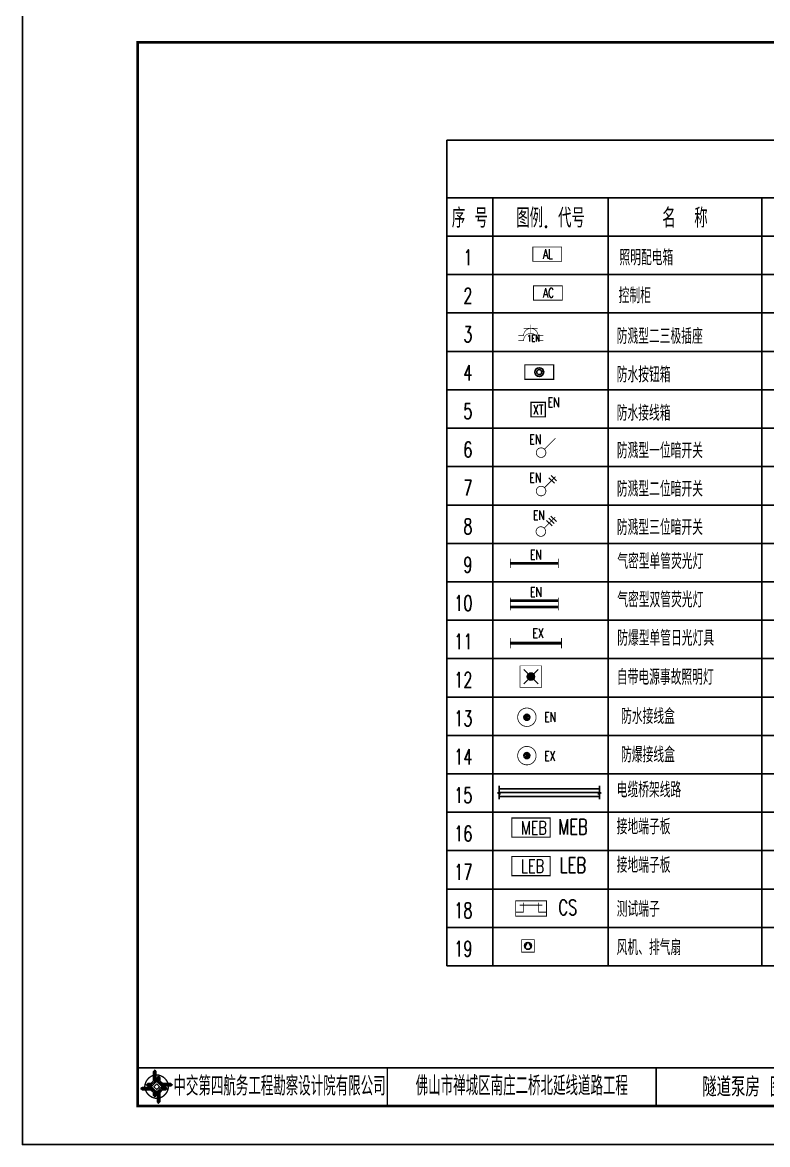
# Model space of a CAD drawing. Header units: millimetres. Extents: x 210068 to 672068, y -299976 to -107099.
# Drawn here: x 252068 to 271466, y -294192 to -264974 of the extents above; entities that cross this region are included whole.
import ezdxf
from ezdxf.enums import TextEntityAlignment as Align

# ---------------------------------------------------------------- set-up
doc = ezdxf.new("R2010")
doc.units = ezdxf.units.MM
doc.header["$LTSCALE"] = 1000
doc.header["$MEASUREMENT"] = 0
for name, color, linetype in [('BPM', 4, 'Continuous'), ('E-BUSB', 150, 'Continuous'), ('E-EQUP-LIST-PLAN', 3, 'Continuous'), ('E-TEXT-PLAN', 7, 'Continuous'), ('E-TEXT-PLAN-DER', 7, 'Continuous'), ('FL', 7, 'Continuous'), ('PMSBB', 7, 'Continuous'), ('T-EQUP-LIST-PLAN', 3, 'Continuous'), ('图框', 7, 'Continuous'), ('电气', 1, 'Continuous')]:
    doc.layers.add(name, color=color, linetype=linetype)
doc.styles.add('IDQSTYLE', font='simplex1.shx', dxfattribs={"width": 0.7, "bigfont": 'hztxt.shx'})
doc.styles.get("Standard").update_dxf_attribs({"font": 'simplex1.shx', "width": 0.7, "bigfont": 'HZTXT.shx'})

# ---------------------------------------------------------------- blocks, each defined once
blk = doc.blocks.new('*X15')
at = {"color": 0, "linetype": 'Continuous'}
for p, q in [((345.94, 231.39), (346.86, 232.3)), ((346, 231.87), (346.37, 232.24)), ((346.07, 231.09), (347.15, 232.18)), ((346.28, 230.88), (347.36, 231.96)), ((346.59, 230.77), (347.48, 231.65)), ((347.14, 230.89), (347.35, 231.11))]:
    blk.add_line(p, q, dxfattribs=at)
blk = doc.blocks.new('HC000448')
at = {"color": 0, "linetype": 'Continuous', "const_width": 0.2}
blk.add_lwpolyline([(-2.38, 0, 1), (2.42, 0, 1)], format="xyb", close=True, dxfattribs=at)
at = {"color": 0, "linetype": 'Continuous'}
blk.add_circle((0, 0), 0.78, dxfattribs=at)
blk.add_blockref('*X15', (-346.71, -231.54), dxfattribs=at)
at = {"layer": 'E-TEXT-PLAN-DER', "color": 0, "style": 'IDQSTYLE', "width": 0.7}
blk.add_attdef('PSFHATT', (4.42, -2.4), '', height=2.5, dxfattribs=at)
blk = doc.blocks.new('HC001530')
at = {"color": 0, "linetype": 'Continuous', "const_width": 0.3}
blk.add_lwpolyline([(5, 2.5), (-5, 2.5), (-5, -2.5), (5, -2.5)], close=True, dxfattribs=at)
at = {"color": 0, "style": 'IDQSTYLE', "width": 0.7}
blk.add_attdef('AP', (-1.54, -1.25), '', height=2.5, dxfattribs=at)
at = {"layer": 'E-TEXT-PLAN-DER', "color": 0, "style": 'IDQSTYLE', "width": 0.7}
blk.add_attdef('PSFHATT', (7, -2.5), '', height=2.5, dxfattribs=at)
blk = doc.blocks.new('1633')
at = {"layer": 'FL', "color": 11, "linetype": 'Continuous', "const_width": 0.3}
blk.add_lwpolyline([(2.5, -5), (2.5, 5), (-2.5, 5), (-2.5, -5)], close=True, dxfattribs=at)
for points in [[(1.96, 2.5), (-1.19, 2.5), (-1.19, 5)], [(1.12, 0), (1.12, 3.71)], [(1.12, 0), (1.12, -3.71)], [(1.96, -2.5), (-1.19, -2.5), (-1.19, -5)]]:
    blk.add_lwpolyline(points, dxfattribs=at)
blk = doc.blocks.new('HC001538')
at = {"color": 0, "linetype": 'Continuous', "const_width": 0.3}
blk.add_lwpolyline([(5, 2.5), (-5, 2.5), (-5, -2.5), (5, -2.5)], close=True, dxfattribs=at)
at = {"color": 0, "style": 'IDQSTYLE', "width": 0.7}
blk.add_attdef('AXT', (-2.25, -1.25), '', height=2.5, dxfattribs=at)
at = {"layer": 'E-TEXT-PLAN-DER', "color": 0, "style": 'IDQSTYLE', "width": 0.7}
blk.add_attdef('PSFHATT', (7, -2.5), '', height=2.5, dxfattribs=at)
blk = doc.blocks.new('tb')
at = {"lineweight": -3}
h = blk.add_hatch(color=256, dxfattribs=at)
h.paths.add_polyline_path([(-1.23, -0.13), (-3.78, -0.14), (-4.14, -0.41), (-1.4, -0.44), (-0.56, -1.24), (-0.54, -2.62), (-0.27, -2.2), (-0.26, -1.06)])
h.paths.add_polyline_path([(0.13, -1.08), (0.14, -3.86), (0.41, -4.26), (0.44, -1.24), (1.25, -0.43), (2.66, -0.43), (2.26, -0.16), (1.07, -0.15)])
h.paths.add_polyline_path([(1.08, 0.3), (3.62, 0.3), (4.02, 0.56), (1.25, 0.57), (0.43, 1.39), (0.43, 2.8), (0.16, 2.41), (0.15, 1.24)])
h.paths.add_polyline_path([(-0.28, 1.21), (-0.28, 3.99), (-0.56, 4.39), (-0.57, 1.41), (-1.38, 0.6), (-2.74, 0.56), (-2.33, 0.3), (-1.2, 0.29)])
for p, q in [((-0.56, 4.39), (-0.57, 1.41)), ((-1.38, 0.6), (-2.74, 0.56)), ((-0.57, 1.41), (-1.38, 0.6)), ((0.43, 2.8), (0.43, 1.39)), ((0.43, 1.39), (1.25, 0.57)), ((1.25, 0.57), (4.02, 0.56)), ((-4.14, -0.41), (-1.4, -0.44)), ((-1.4, -0.44), (-0.56, -1.24)), ((-0.56, -1.24), (-0.54, -2.62)), ((0.41, -4.26), (0.44, -1.24)), ((0.44, -1.24), (1.25, -0.43)), ((1.25, -0.43), (2.66, -0.43))]:
    blk.add_line(p, q, dxfattribs=at)
at = {"lineweight": -3, "const_width": 0.35, "flags": 128}
for points in [[(-0.9, 3.02, 0.324167), (-3.16, -0.14)], [(2.88, 0.92, 0.324403), (-0.24, 3.15)], [(0.75, -2.86, 0.325418), (3.02, 0.26)], [(-2.98, -0.76, 0.322976), (0.14, -2.98)]]:
    blk.add_lwpolyline(points, format="xyb", dxfattribs=at)
at = {"lineweight": -3, "flags": 128}
for points in [[(-0.9, 3.99), (-0.9, 1.58), (-1.53, 0.91), (-2.34, 0.91), (-2.74, 0.56), (-2.33, 0.3), (-1.2, 0.29), (-0.28, 1.21), (-0.28, 3.99), (-0.56, 4.39)], [(-0.04, 0.77), (0.68, 0.04), (-0.04, -0.69), (-0.77, 0.05)], [(3.62, 0.92), (1.43, 0.92), (0.77, 1.54), (0.77, 2.38), (0.43, 2.8), (0.16, 2.41), (0.15, 1.24), (1.08, 0.3), (3.62, 0.3), (4.02, 0.56)], [(-3.73, -0.76), (-1.54, -0.76), (-0.89, -1.39), (-0.89, -2.21), (-0.54, -2.62), (-0.27, -2.2), (-0.26, -1.06), (-1.23, -0.13), (-3.78, -0.14), (-4.14, -0.41)], [(0.75, -3.85), (0.75, -1.43), (1.4, -0.78), (2.26, -0.78), (2.66, -0.43), (2.26, -0.16), (1.07, -0.15), (0.13, -1.08), (0.14, -3.86), (0.41, -4.26)]]:
    blk.add_lwpolyline(points, close=True, dxfattribs=at)
blk = doc.blocks.new('series')
at = {"width": 0.75}
for tag, height, p in [('页码', 4, (-35, -19)), ('图名', 5, (-220, -282)), ('图号', 5, (-20, -282))]:
    blk.add_attdef(tag, text='', height=height, dxfattribs=at).set_placement(p, align=Align.MIDDLE_CENTER)
blk = doc.blocks.new('D009')
at = {"layer": 'E-TEXT-PLAN', "color": 4, "linetype": 'Continuous'}
for points, const_width in [([(-6.67, 0), (6.67, 0)], 0.747), ([(-6.67, 1.33), (-6.67, -1.33)], 0.213), ([(6.67, 1.33), (6.67, -1.33)], 0.213)]:
    blk.add_lwpolyline(points, dxfattribs=dict(at, const_width=const_width))
at = {"layer": 'E-TEXT-PLAN', "color": 4, "linetype": 'Continuous', "style": 'IDQSTYLE', "width": 0.7}
blk.add_attdef('EX', (-0.97, 1.33), '', height=2.5, dxfattribs=at)
blk = doc.blocks.new('D003')
at = {"layer": 'E-TEXT-PLAN', "color": 4}
for points, const_width in [([(6.25, 0.83), (-6.25, 0.83)], 0.7), ([(-6.25, 1.65), (-6.25, -1.65)], 0.2), ([(6.25, 1.65), (6.25, -1.65)], 0.2), ([(6.25, -0.83), (-6.25, -0.83)], 0.7)]:
    blk.add_lwpolyline(points, dxfattribs=dict(at, const_width=const_width))
at = {"layer": 'E-TEXT-PLAN', "color": 4, "linetype": 'Continuous', "style": 'IDQSTYLE', "width": 0.7}
blk.add_attdef('EN', (-0.81, 1.88), '', height=2.5, dxfattribs=at)
blk = doc.blocks.new('C006')
at = {"layer": 'E-TEXT-PLAN', "color": 4, "linetype": 'Continuous', "const_width": 0.3}
for points in [[(0, -4.44), (0, 0)], [(3.63, -1.87), (-3.63, -1.87)]]:
    blk.add_lwpolyline(points, dxfattribs=at)
for points in [[(6.47, -5.62), (3.75, -5.62, 0.198912), (2.65, -2.97, 0.198912), (0, -1.87, 0.198912), (-2.65, -2.97, 0.198912), (-3.75, -5.62), (-6.47, -5.62)], [(6.47, -8.19), (3.75, -8.19, 0.198912), (2.65, -5.54, 0.198912), (0, -4.44, 0.198912), (-2.65, -5.54, 0.198912), (-3.75, -8.19), (-6.47, -8.19)]]:
    blk.add_lwpolyline(points, format="xyb", dxfattribs=at)
at = {"layer": 'E-TEXT-PLAN', "color": 4, "linetype": 'Continuous', "style": 'IDQSTYLE', "width": 0.7}
blk.add_attdef('1C', (-1.77, -8.75), '', height=3.5, dxfattribs=at)
blk = doc.blocks.new('D002')
at = {"layer": 'E-TEXT-PLAN', "color": 4, "linetype": 'Continuous'}
for points, const_width in [([(-6.25, 0), (6.25, 0)], 0.7), ([(-6.25, 1.25), (-6.25, -1.25)], 0.2), ([(6.25, 1.25), (6.25, -1.25)], 0.2)]:
    blk.add_lwpolyline(points, dxfattribs=dict(at, const_width=const_width))
blk = doc.blocks.new('N001')
at = {"layer": 'E-TEXT-PLAN', "color": 4}
for p, q in [((-0.29, 1.22), (-1.2, -0.36)), ((0.29, 1.22), (1.2, -0.36))]:
    blk.add_line(p, q, dxfattribs=at)
at = {"layer": 'E-TEXT-PLAN', "color": 4, "const_width": 0.3}
blk.add_lwpolyline([(-2.34, 2.34), (2.34, 2.34), (2.34, -2.34), (-2.34, -2.34)], close=True, dxfattribs=at)
at = {"layer": 'E-TEXT-PLAN', "color": 4}
blk.add_circle((0, 0), 1.26, dxfattribs=at)
blk = doc.blocks.new('*X13')
at = {"color": 0, "linetype": 'Continuous'}
for p, q in [((279.61, 223.04), (280.95, 224.38)), ((279.62, 223.34), (280.65, 224.37)), ((279.65, 222.8), (281.19, 224.34)), ((279.73, 222.59), (281.39, 224.26)), ((279.79, 223.79), (280.2, 224.2)), ((279.83, 222.42), (281.57, 224.16)), ((279.96, 222.26), (281.73, 224.03)), ((280.11, 222.13), (281.86, 223.88)), ((280.29, 222.02), (281.97, 223.7)), ((280.49, 221.94), (282.05, 223.5)), ((280.72, 221.89), (282.1, 223.27)), ((281.01, 221.89), (282.1, 222.98)), ((281.41, 222.01), (281.98, 222.58))]:
    blk.add_line(p, q, dxfattribs=at)
blk = doc.blocks.new('HC000072')
at = {"color": 0, "linetype": 'Continuous'}
for p, q in [((-2.5, 2.5), (-0.88, 0.88)), ((2.5, 2.5), (0.88, 0.88)), ((-0.88, -0.88), (-2.5, -2.5)), ((0.88, -0.88), (2.5, -2.5))]:
    blk.add_line(p, q, dxfattribs=at)
at = {"color": 0, "linetype": 'Continuous', "const_width": 0.2}
blk.add_lwpolyline([(-3.75, 3.75), (3.75, 3.75), (3.75, -3.75), (-3.75, -3.75)], close=True, dxfattribs=at)
at = {"color": 0, "linetype": 'Continuous'}
for start, end in [(135, 180), (180, 225), (90, 135), (45, 90), (0, 45), (315, 0), (225, 270), (270, 315)]:
    blk.add_arc((0, 0), 1.25, start, end, dxfattribs=at)
blk.add_blockref('*X13', (-280.86, -223.13), dxfattribs=at)
at = {"layer": 'E-TEXT-PLAN-DER', "color": 0, "style": 'IDQSTYLE', "width": 0.7}
blk.add_attdef('PSFHATT', (5.75, -3.75), '', height=2.5, dxfattribs=at)
blk = doc.blocks.new('P021')
at = {"layer": 'E-TEXT-PLAN', "color": 4, "const_width": 0.3}
blk.add_lwpolyline([(3.75, 1.875), (-3.75, 1.875), (-3.75, -1.875), (3.75, -1.875)], close=True, dxfattribs=at)
at = {"layer": 'E-TEXT-PLAN', "color": 4}
for radius in [1.148, 0.648]:
    blk.add_circle((0, 0), radius, dxfattribs=at)
blk = doc.blocks.new('P030')
at = {"layer": 'E-TEXT-PLAN', "color": 4, "const_width": 0.3}
blk.add_lwpolyline([(-1.87, 1.87), (1.87, 1.87), (1.87, -1.87), (-1.87, -1.87)], close=True, dxfattribs=at)
at = {"layer": 'E-TEXT-PLAN', "color": 4, "style": 'IDQSTYLE', "width": 0.7}
blk.add_text('EN', height=2.5, dxfattribs=at).set_placement((4.01, 1.92), align=Align.MIDDLE)
blk.add_attdef('XT', text='', height=2.5, dxfattribs=at).set_placement((0, 0), align=Align.MIDDLE)

msp = doc.modelspace()

# ---------------------------------------------------------------- linework, layer by layer
msp.add_lwpolyline([(294068.5, -294191.9), (294068.5, -264491.9), (252068.5, -264491.9), (252068.5, -294191.9)], close=True)
for points, const_width in [([(293068.5, -265491.9), (255068.5, -265491.9), (255068.5, -293191.9), (293068.5, -293191.9), (293068.5, -265491.9)], 70), ([(255068.5, -292191.9), (293068.5, -292191.9)], 40)]:
    msp.add_lwpolyline(points, dxfattribs=dict(const_width=const_width))
at = {"layer": 'E-BUSB'}
for p, q in [((264476.6, -284855.6), (264476.6, -285030.8)), ((267091.2, -284855.6), (267091.2, -285030.8)), ((264432, -285030.8), (264517.9, -285063.5)), ((264476.6, -285030.8), (264432, -285030.8)), ((264476.6, -284927), (267091.2, -284927)), ((264517.9, -285063.5), (264476.6, -285063.5)), ((264476.6, -285063.5), (264476.6, -285197.6)), ((264476.6, -285127), (267091.2, -285127)), ((267135.8, -285030.8), (267049.8, -285063.5)), ((267049.8, -285063.5), (267091.2, -285063.5)), ((267091.2, -285030.8), (267135.8, -285030.8)), ((267091.2, -285063.5), (267091.2, -285197.6))]:
    msp.add_line(p, q, dxfattribs=at)
at = {"layer": 'E-BUSB', "color": 1}
msp.add_line((264476.6, -285026.4), (267091.2, -285026.4), dxfattribs=at)
at = {"layer": 'E-TEXT-PLAN', "color": 4}
for p, q in [((265917.6, -276970.3), (265776.2, -276828.9)), ((265974.2, -276913.7), (265832.8, -276772.3)), ((265968.4, -277967.9), (265827, -277826.5)), ((265855.2, -278081), (265713.8, -277939.6)), ((265911.8, -278024.4), (265770.4, -277883))]:
    msp.add_line(p, q, dxfattribs=at)
at = {"layer": 'E-TEXT-PLAN', "color": 4, "const_width": 20}
for points in [[(265658.8, -276087.7), (265945.4, -275801.1)], [(265658.8, -277087.7), (265945.4, -276801.1)], [(265652.9, -278141.9), (265939.5, -277855.3)]]:
    msp.add_lwpolyline(points, dxfattribs=at)
for points in [[(265482, -276264.5, 0.1989124), (265570.4, -276301.1, 0.1989124), (265658.8, -276264.5, 0.1989124), (265695.4, -276176.1, 0.1989124), (265658.8, -276087.7, 0.1989124), (265570.4, -276051.1, 0.1989124), (265482, -276087.7, 0.1989124), (265445.4, -276176.1, 0.1989124)], [(265482, -277264.5, 0.1989124), (265570.4, -277301.1, 0.1989124), (265658.8, -277264.5, 0.1989124), (265695.4, -277176.1, 0.1989124), (265658.8, -277087.7, 0.1989124), (265570.4, -277051.1, 0.1989124), (265482, -277087.7, 0.1989124), (265445.4, -277176.1, 0.1989124)], [(265476.2, -278318.7, 0.1989124), (265564.5, -278355.3, 0.1989124), (265652.9, -278318.7, 0.1989124), (265689.5, -278230.3, 0.1989124), (265652.9, -278141.9, 0.1989124), (265564.5, -278105.3, 0.1989124), (265476.2, -278141.9, 0.1989124), (265439.5, -278230.3, 0.1989124)]]:
    msp.add_lwpolyline(points, format="xyb", close=True, dxfattribs=at)
at = {"layer": 'T-EQUP-LIST-PLAN', "color": 7, "linetype": 'Continuous'}
for p, q in [((263117, -268039.6), (283816.6, -268039.6)), ((263117, -268039.6), (263117, -270539.6)), ((263117, -269539.6), (283816.6, -269539.6)), ((264317, -269539.6), (264317, -270539.6)), ((267317, -269539.6), (267317, -270539.6)), ((271317, -269539.6), (271317, -270539.6)), ((263117, -270539.6), (283816.6, -270539.6)), ((263117, -270539.6), (263117, -271539.6)), ((264317, -270539.6), (264317, -271539.6)), ((267317, -270539.6), (267317, -271539.6)), ((271317, -270539.6), (271317, -271539.6)), ((263117, -271539.6), (263117, -272539.6)), ((263117, -271539.6), (283816.6, -271539.6)), ((264317, -271539.6), (264317, -272539.6)), ((264317, -271539.6), (264317, -272539.6)), ((267317, -271539.6), (267317, -272539.6)), ((267317, -271539.6), (267317, -272539.6)), ((271317, -271539.6), (271317, -272539.6)), ((271317, -271539.6), (271317, -272539.6)), ((263117, -272539.6), (263117, -273539.6)), ((263117, -272539.6), (283816.6, -272539.6)), ((264317, -272539.6), (264317, -273539.6)), ((267317, -272539.6), (267317, -273539.6)), ((267317, -272539.6), (267317, -273539.6)), ((271317, -272539.6), (271317, -273539.6)), ((271317, -272539.6), (271317, -273539.6)), ((263117, -273539.6), (263117, -274539.6)), ((263117, -273539.6), (283816.6, -273539.6)), ((264317, -273539.6), (264317, -274539.6)), ((267317, -273539.6), (267317, -274539.6)), ((271317, -273539.6), (271317, -274539.6)), ((263117, -274539.6), (263117, -275539.6)), ((263117, -274539.6), (283816.6, -274539.6)), ((264317, -274539.6), (264317, -275539.6)), ((267317, -274539.6), (267317, -275539.6)), ((271317, -274539.6), (271317, -275539.6)), ((263117, -275539.6), (263117, -276539.6)), ((263117, -275539.6), (283816.6, -275539.6)), ((264317, -275539.6), (264317, -276539.6)), ((267317, -275539.6), (267317, -276539.6)), ((271317, -275539.6), (271317, -276539.6)), ((263117, -276539.6), (263117, -277539.6)), ((263117, -276539.6), (283816.6, -276539.6)), ((264317, -276539.6), (264317, -277539.6)), ((267317, -276539.6), (267317, -277539.6)), ((271317, -276539.6), (271317, -277539.6)), ((263117, -277539.6), (283816.6, -277539.6)), ((263117, -277539.6), (263117, -278539.6)), ((264317, -277539.6), (264317, -278539.6)), ((267317, -277539.6), (267317, -278539.6)), ((271317, -277539.6), (271317, -278539.6)), ((263117, -278539.6), (263117, -279539.6)), ((263117, -278539.6), (283816.6, -278539.6)), ((264317, -278539.6), (264317, -279539.6)), ((267317, -278539.6), (267317, -279539.6)), ((267317, -278539.6), (267317, -279539.6)), ((271317, -278539.6), (271317, -279539.6)), ((271317, -278539.6), (271317, -279539.6)), ((263117, -279539.6), (263117, -280539.6)), ((263117, -279539.6), (283816.6, -279539.6)), ((264317, -279539.6), (264317, -280539.6)), ((264317, -279539.6), (264317, -280539.6)), ((267317, -279539.6), (267317, -280539.6)), ((267317, -279539.6), (267317, -280539.6)), ((267317, -279539.6), (267317, -280539.6)), ((271317, -279539.6), (271317, -280539.6)), ((271317, -279539.6), (271317, -280539.6)), ((271317, -279539.6), (271317, -280539.6)), ((263117, -280539.6), (263117, -281539.6)), ((263117, -280539.6), (283816.6, -280539.6)), ((264317, -280539.6), (264317, -281539.6)), ((264317, -280539.6), (264317, -281539.6)), ((267317, -280539.6), (267317, -281539.6)), ((271317, -280539.6), (271317, -281539.6)), ((263117, -281539.6), (263117, -282539.6)), ((263117, -281539.6), (283816.6, -281539.6)), ((264317, -281539.6), (264317, -282539.6)), ((264317, -281539.6), (264317, -282539.6)), ((267317, -281539.6), (267317, -283539.6)), ((267317, -281539.6), (267317, -282539.6)), ((271317, -281539.6), (271317, -283539.6)), ((271317, -281539.6), (271317, -282539.6)), ((263117, -282539.6), (283816.6, -282539.6)), ((263117, -282539.6), (263117, -283539.6)), ((264317, -282539.6), (264317, -283539.6)), ((264317, -282539.6), (264317, -283539.6)), ((264317, -282539.6), (264317, -283539.6)), ((263117, -283539.6), (263117, -284539.6)), ((263117, -283539.6), (283816.6, -283539.6)), ((264317, -283539.6), (264317, -285539.6)), ((264317, -283539.6), (264317, -285539.6)), ((264317, -283539.6), (264317, -285539.6)), ((264317, -283539.6), (264317, -284539.6)), ((267317, -283539.6), (267317, -284539.6)), ((267317, -283539.6), (267317, -284539.6)), ((271317, -283539.6), (271317, -284539.6)), ((271317, -283539.6), (271317, -284539.6)), ((263117, -284539.6), (283816.6, -284539.6)), ((263117, -284539.6), (263117, -286539.6)), ((263117, -284539.6), (263117, -285539.6)), ((267317, -284539.6), (267317, -285539.6)), ((267317, -284539.6), (267317, -285539.6)), ((267317, -284539.6), (267317, -285539.6)), ((271317, -284539.6), (271317, -285539.6)), ((271317, -284539.6), (271317, -285539.6)), ((271317, -284539.6), (271317, -285539.6)), ((263117, -285539.6), (263117, -286539.6)), ((263117, -285539.6), (283816.6, -285539.6)), ((264317, -285539.6), (264317, -286539.6)), ((264317, -285539.6), (264317, -286539.6)), ((264317, -285539.6), (264317, -286539.6)), ((267317, -285539.6), (267317, -286539.6)), ((267317, -285539.6), (267317, -286539.6)), ((267317, -285539.6), (267317, -286539.6)), ((271317, -285539.6), (271317, -286539.6)), ((271317, -285539.6), (271317, -286539.6)), ((271317, -285539.6), (271317, -286539.6)), ((263117, -286539.6), (263117, -287539.6)), ((263117, -286539.6), (283816.6, -286539.6)), ((264317, -286539.6), (264317, -287539.6)), ((264317, -286539.6), (264317, -287539.6)), ((264317, -286539.6), (264317, -287539.6)), ((267317, -286539.6), (267317, -287539.6)), ((267317, -286539.6), (267317, -287539.6)), ((267317, -286539.6), (267317, -287539.6)), ((267317, -286539.6), (267317, -287539.6)), ((267317, -286539.6), (267317, -287539.6)), ((267317, -286539.6), (267317, -287539.6)), ((271317, -286539.6), (271317, -287539.6)), ((271317, -286539.6), (271317, -287539.6)), ((271317, -286539.6), (271317, -287539.6)), ((271317, -286539.6), (271317, -287539.6)), ((271317, -286539.6), (271317, -287539.6)), ((271317, -286539.6), (271317, -287539.6)), ((263117, -287539.6), (263117, -289539.6)), ((263117, -287539.6), (283816.6, -287539.6)), ((264317, -287539.6), (264317, -288539.6)), ((264317, -287539.6), (264317, -288539.6)), ((264317, -287539.6), (264317, -288539.6)), ((267317, -287539.6), (267317, -288539.6)), ((271317, -287539.6), (271317, -288539.6)), ((263117, -288539.6), (283816.6, -288539.6)), ((264317, -288539.6), (264317, -289539.6)), ((264317, -288539.6), (264317, -289539.6)), ((267317, -288539.6), (267317, -289539.6)), ((267317, -288539.6), (267317, -289539.6)), ((267317, -288539.6), (267317, -289539.6)), ((271317, -288539.6), (271317, -289539.6)), ((271317, -288539.6), (271317, -289539.6)), ((271317, -288539.6), (271317, -289539.6)), ((263117, -289539.6), (283816.6, -289539.6)), ((263117, -289539.6), (283816.6, -289539.6)), ((264317, -289539.6), (264317, -289539.6))]:
    msp.add_line(p, q, dxfattribs=at)
at = {"layer": '图框', "const_width": 40}
for points in [[(261568.5, -292191.9), (261568.5, -293191.9)], [(268568.5, -293191.9), (268568.5, -292191.9)]]:
    msp.add_lwpolyline(points, dxfattribs=at)

# ---------------------------------------------------------------- block references
ref = msp.add_blockref('series', (294068.5, -264491.9), dxfattribs=dict(xscale=100, yscale=100, zscale=100))
ref.add_attrib('页码', '第  2  页    共  19  页', dxfattribs={"height": 400, "width": 0.75}).set_placement((290568.5, -266391.9), align=Align.MIDDLE_CENTER)
ref.add_attrib('图名', '隧道泵房 图例(供电照明）', dxfattribs={"height": 500, "width": 0.75}).set_placement((272068.5, -292691.9), align=Align.MIDDLE_CENTER)
ref.add_attrib('图号', 'S5-DQ-01-2', dxfattribs={"height": 480, "width": 0.5}).set_placement((292068.5, -292691.9), align=Align.MIDDLE_CENTER)
for name, p, xscale, yscale, zscale, values in [('C006', (265302.3, -272847.8), 50, 50, 50, {'1C': '1EN'}), ('P030', (265495.4, -275054.6), 100, 100, 100, {'XT': 'XT'})]:
    msp.add_blockref(name, p, dxfattribs=dict(xscale=xscale, yscale=yscale, zscale=zscale)).add_auto_attribs(values)
for name, p, xscale, yscale, zscale in [('P021', (265523, -274078.6), 100, 100, 100), ('D002', (265393.8, -279058.1), -100, 100, 100), ('N001', (265229.2, -289018.9), 70, 70, 70)]:
    msp.add_blockref(name, p, dxfattribs=dict(xscale=xscale, yscale=yscale, zscale=zscale))
at = {"lineweight": -3, "xscale": 100, "yscale": 100, "zscale": 100}
msp.add_blockref('tb', (255568, -292691.4), dxfattribs=at)
at = {"layer": 'E-EQUP-LIST-PLAN', "color": 4, "xscale": 75, "yscale": 75, "zscale": 75}
msp.add_blockref('HC001530', (265731.9, -271007.6), dxfattribs=at)
at = {"layer": 'E-TEXT-PLAN', "color": 4}
for name, p, xscale, yscale, zscale in [('HC001530', (265747.6, -272018.1), 75, 75, 75), ('HC000448', (265198.8, -283065.6), 100, 100, 100), ('HC000448', (265198.8, -284065.6), 100, 100, 100)]:
    msp.add_blockref(name, p, dxfattribs=dict(at, xscale=xscale, yscale=yscale, zscale=zscale))
ref = msp.add_blockref('D003', (265393.8, -280115.8), dxfattribs=dict(at, xscale=-100, yscale=100, zscale=100))
ref.add_attrib('EN', 'EN', (265282.6, -279927.8), dxfattribs={"color": 4, "linetype": 'Continuous', "height": 250, "style": 'IDQSTYLE', "width": 0.7})
ref = msp.add_blockref('D009', (265435.5, -281135.1), dxfattribs=dict(at, xscale=-100, yscale=100, zscale=100))
ref.add_attrib('EX', 'EX', (265346, -281001.8), dxfattribs={"color": 4, "linetype": 'Continuous', "height": 250, "style": 'IDQSTYLE', "width": 0.7})
at = {"layer": 'E-TEXT-PLAN', "color": 4, "linetype": 'Continuous', "xscale": 75, "yscale": 75, "zscale": 75}
msp.add_blockref('HC000072', (265304.7, -282007.9), dxfattribs=at)
at = {"layer": 'E-TEXT-PLAN', "color": 4}
ref = msp.add_blockref('HC001538', (265307.4, -285940.1), dxfattribs=dict(at, xscale=100, yscale=100, zscale=100))
ref.add_attrib('AXT', 'MEB', (265048.5, -286119.6), dxfattribs={"color": 0, "height": 350, "style": 'IDQSTYLE', "width": 0.7})
ref = msp.add_blockref('HC001538', (265307.4, -286940.1), dxfattribs=dict(at, xscale=100, yscale=100, zscale=100))
ref.add_attrib('AXT', 'LEB', (265048.5, -287119.6), dxfattribs={"color": 0, "height": 350, "style": 'IDQSTYLE', "width": 0.7})
at = {"layer": 'PMSBB', "color": 3, "linetype": 'Continuous', "ltscale": 1.25, "xscale": 80, "yscale": 80, "zscale": 80, "rotation": 90}
msp.add_blockref('1633', (265308.3, -288047.4), dxfattribs=at)

# ---------------------------------------------------------------- texts
at = {"layer": 'BPM', "color": 3, "style": 'IDQSTYLE', "width": 0.7}
for s, p in [('控制柜', (267590.7, -272286.8)), ('防溅型二三极插座', (267539, -273345)), ('防水按钮箱', (267539, -274345)), ('防水接线箱', (267539, -275345)), ('防溅型一位暗开关', (267543.5, -276322.4)), ('防溅型二位暗开关', (267543.5, -277322.4)), ('防溅型三位暗开关', (267543.5, -278322.4)), ('气密型单管荧光灯', (267553.7, -279205.5)), ('气密型双管荧光灯', (267553.7, -280205.5)), ('防爆型单管日光灯具', (267553.7, -281205.5)), ('自带电源事故照明灯', (267543.5, -282221.9)), ('防水接线盒', (267653.6, -283241.8)), ('防爆接线盒', (267653.6, -284241.8)), ('电缆桥架线路', (267539, -285155.4)), ('接地端子板', (267539, -286115.1)), ('接地端子板', (267539, -287115.1)), ('测试端子', (267539, -288260.1)), ('风机、排气扇', (267539, -289260.1))]:
    msp.add_text(s, height=400, dxfattribs=at).set_placement(p)
for s, p in [('MEB', (266399.3, -285917.6)), ('LEB', (266399.3, -286917.6)), ('CS', (266266.6, -288015.8))]:
    msp.add_text(s, height=400, dxfattribs=at).set_placement(p, align=Align.MIDDLE)
at = {"layer": 'E-TEXT-PLAN', "color": 4, "style": 'IDQSTYLE', "width": 0.7}
for s, p in [('AL', (265746.6, -271004.1)), ('AC', (265762.3, -272014.6))]:
    msp.add_text(s, height=250, dxfattribs=at).set_placement(p, align=Align.MIDDLE)
for tag, p, s in [('EN', (265266, -275955.8), 'EN'), ('EN', (265266, -276955.8), 'EN'), ('EN', (265358, -277928.5), 'C'), ('EN', (265277.9, -278956.9), 'EN'), ('EN', (265651.4, -283187.2), 'EN'), ('EX', (265651.4, -284196.4), 'EN')]:
    msp.add_attdef(tag, p, s, height=250, dxfattribs=at)
at = {"layer": 'T-EQUP-LIST-PLAN', "color": 3, "style": 'IDQSTYLE', "width": 0.7}
for s, p in [('序 号', (263717, -270039.6)), ('图例. 代号', (265817, -270039.6)), ('名  称', (269317, -270039.6))]:
    msp.add_text(s, height=500, dxfattribs=at).set_placement(p, align=Align.MIDDLE)
for s, p in [('1', (263785, -271295.1)), ('2', (263785, -272295.1)), ('3', (263785, -273295.1)), ('4', (263785, -274295.1)), ('5', (263785, -275295.1)), ('6', (263785, -276295.1)), ('7', (263785, -277295.1)), ('8', (263785, -278295.1)), ('9', (263785, -279295.1)), ('10', (263785, -280295.1)), ('11', (263785, -281295.1)), ('12', (263785, -282295.1)), ('13', (263785, -283295.1)), ('14', (263785, -284295.1)), ('15', (263785, -285295.1)), ('16', (263785, -286295.1)), ('17', (263785, -287295.1)), ('18', (263785, -288295.1)), ('19', (263785, -289295.1))]:
    msp.add_text(s, height=400, dxfattribs=at).set_placement(p, align=Align.RIGHT)
at = {"layer": '图框', "width": 0.65}
for s, p in [('中交第四航务工程勘察设计院有限公司', (258761.6, -292667.1)), ('佛山市禅城区南庄二桥北延线道路工程', (265068.5, -292660.4))]:
    msp.add_text(s, height=500, dxfattribs=at).set_placement(p, align=Align.MIDDLE_CENTER)
at = {"layer": '电气', "color": 3, "linetype": 'ByBlock', "width": 0.7}
msp.add_text('照明配电箱', height=400, dxfattribs=at).set_placement((267611, -271298.6))

doc.saveas('drawing.dxf')
